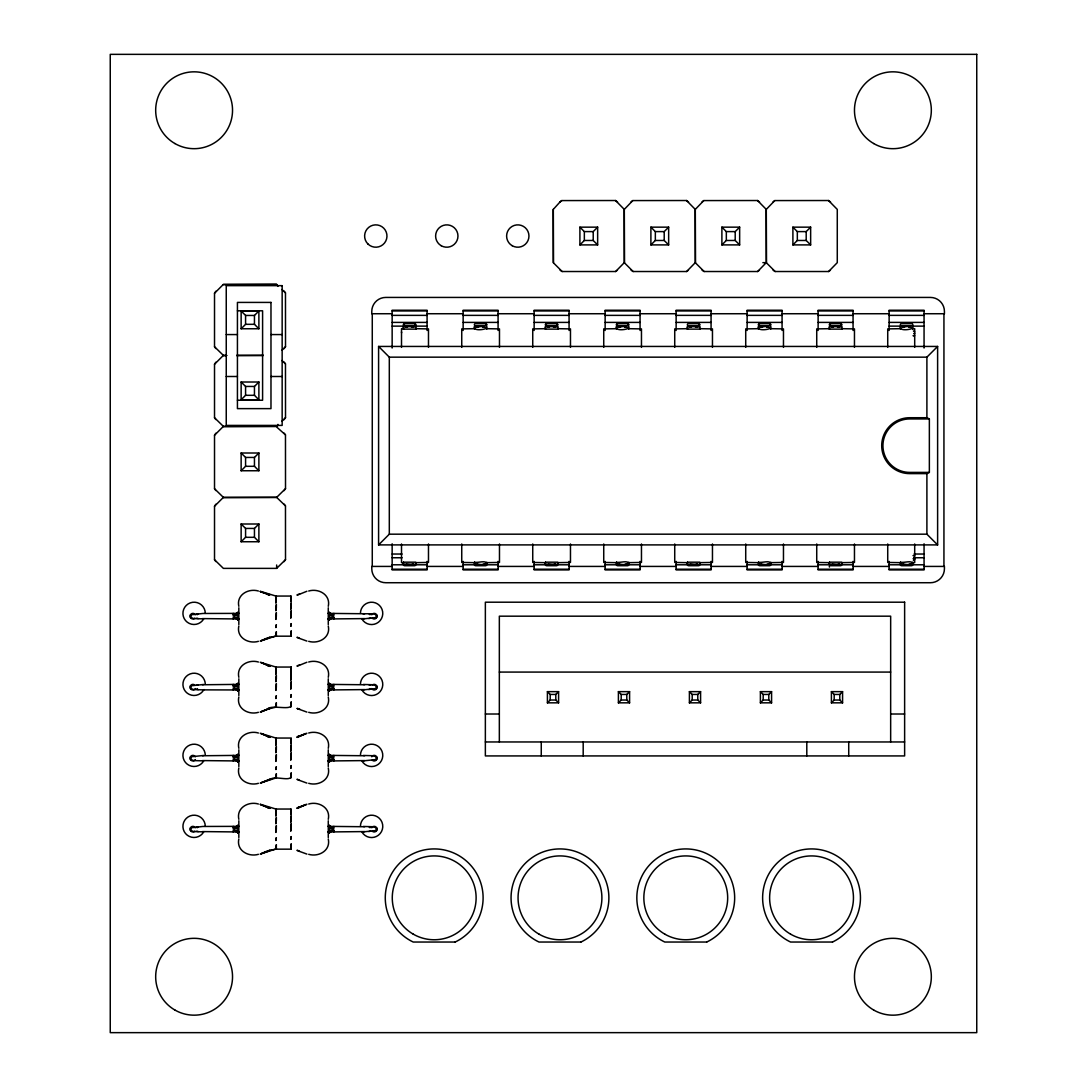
<?xml version="1.0" encoding="UTF-8"?>
<svg xmlns="http://www.w3.org/2000/svg" width="1087" height="1087" viewBox="0 0 1087 1087"><rect width="100%" height="100%" fill="white"/><g stroke="black" fill="none" stroke-linecap="round" stroke-linejoin="round"><path stroke-width="1.5" d="M277.932 424.392L276.995 427.313L285.473 434.895L285.514 488.634L276.655 497.384L285.473 505.89L285.514 559.628L276.655 568.379L223.379 568.379L214.519 559.723L214.519 506.257L223.379 497.384L214.519 488.729L214.519 435.262L223.379 426.389L214.519 417.734L214.519 364.267L223.379 355.381L214.519 346.739L214.519 293.259L223.379 284.386L276.655 284.386L277.932 286.37M281.995 289.522L285.473 292.906L285.514 346.644L281.995 350.245M281.995 360.517L285.473 363.9L285.514 417.639L281.995 421.24M238.08 612.226L236.028 613.666L238.08 614.726L233.243 614.78L237.197 613.951L238.08 612.226L238.08 620.12L234.683 616.94L234.683 617.661L233.243 616.9L233.243 618.965M238.08 683.22L236.028 684.661L238.08 685.72L233.243 685.775L237.197 684.959L238.08 683.22L238.08 691.128L234.683 687.949L234.683 688.669L233.243 687.894L233.243 689.96M238.08 754.215L236.028 755.655L238.08 756.715L233.243 756.769L237.197 755.954L238.08 754.215L238.08 762.123L234.683 758.943L234.683 759.664L233.243 758.889L233.243 760.968M329.021 620.12L329.918 618.394L333.858 617.565L329.021 617.62L331.073 618.68L329.021 620.12L329.021 612.226L332.418 615.405L332.418 614.685L333.858 615.446L333.858 613.381M238.08 825.21L236.028 826.663L238.08 827.723L233.243 827.764L237.197 826.949L238.08 825.21L238.08 833.118L234.683 829.938L234.683 830.658L233.243 829.884L233.243 831.963M329.021 691.128L329.918 689.389L333.858 688.574L329.021 688.615L331.073 689.674L329.021 691.128L329.021 683.22L332.418 686.4L332.418 685.68L333.858 686.44L333.858 684.375M329.021 762.123L329.918 760.384L333.858 759.568L329.021 759.609L331.073 760.669L329.021 762.123L329.021 754.215L332.418 757.394L332.418 756.674L333.858 757.449L333.858 755.37M329.021 833.118L329.918 831.378L333.858 830.563L329.021 830.604L331.073 831.664L329.021 833.118L329.021 825.21L332.418 828.389L332.418 827.669L333.858 828.443L333.858 826.365M214.519 293.259L215.837 291.234M214.519 364.267L215.837 362.229M214.519 435.262L215.837 433.224M214.519 506.257L215.837 504.219M291.221 738.508L290.772 743.821L291.221 738.046L275.881 738.046L260.201 733.249M284.06 348.669L285.514 346.644M284.06 419.664L285.514 417.639M284.06 490.658L285.514 488.634M284.06 561.653L285.514 559.628M559.995 201.978L553.283 209.397L553.283 262.66L562.156 271.519L615.622 271.519L624.278 262.66L633.15 271.519L686.631 271.519L695.272 262.66L704.145 271.519L757.625 271.519L766.267 262.66L775.153 271.519L828.62 271.519L837.275 262.66L837.275 209.397L828.525 200.524L774.786 200.579L766.267 209.397L757.53 200.524L703.792 200.579L695.272 209.397L686.536 200.524L632.797 200.579L624.278 209.397L615.541 200.524L561.802 200.579L559.995 201.978L561.802 200.579M233.243 684.375L233.243 686.44L236.028 686.25L237.197 684.036L238.08 684.375L237.197 684.959M329.918 618.394L329.021 618.965L329.918 619.305L331.073 617.09L333.858 616.9L333.858 618.965M329.918 831.378L329.021 831.963L329.918 832.302L331.073 830.088L333.858 829.884L333.858 831.963M241.137 328.763L245.58 324.32L245.58 315.447L241.137 311.004L258.883 311.004L258.883 328.763L241.137 328.763L241.137 311.004M245.58 315.447L254.453 315.447L258.883 311.004M241.137 399.758L245.58 395.315L254.453 395.315L258.883 399.758L241.137 399.758L241.137 382.013L258.883 382.013L258.883 399.758M241.137 382.013L245.58 386.442L254.453 386.442L258.883 382.013M241.137 470.753L245.58 466.309L254.453 466.309L258.883 470.753L241.137 470.753L241.137 453.007L258.883 453.007L258.883 470.753M241.137 453.007L245.58 457.437L254.453 457.437L258.883 453.007M404.717 323.573L403.318 324.972A1.4 1.4 0 0 1 404.717 323.573L414.5 323.573L415.9 324.972A1.4 1.4 0 0 0 414.5 323.573M241.137 541.747L245.58 537.318L254.453 537.318L258.883 541.747L258.883 524.002L241.137 524.002L241.137 541.747L258.883 541.747M241.137 524.002L245.58 528.431L254.453 528.431L258.883 524.002M579.901 244.901L584.344 240.472L584.344 231.599L579.901 227.156L597.646 227.156L597.646 244.901L579.901 244.901L579.901 227.156M584.344 231.599L593.217 231.599L597.646 227.156M546.72 323.573L545.321 324.972A1.4 1.4 0 0 1 546.72 323.573L556.503 323.573L557.889 324.972A1.4 1.4 0 0 0 556.503 323.573M650.896 244.901L655.339 240.472L655.339 231.599L650.896 227.156L650.896 244.901L668.654 244.901L668.654 227.156L650.896 227.156M655.339 231.599L664.211 231.599L668.654 227.156M378.589 544.9L389.309 534.179L926.898 534.179L937.619 544.9L937.619 346.44L378.589 346.44L378.589 544.9L937.619 544.9M617.715 323.573L616.315 324.972A1.4 1.4 0 0 1 617.715 323.573L627.498 323.573L628.897 324.972A1.4 1.4 0 0 0 627.498 323.573M721.89 244.901L726.333 240.472L735.206 240.472L739.649 244.901L739.649 227.156L721.89 227.156L721.89 244.901L739.649 244.901M721.89 227.156L726.333 231.599L735.206 231.599L739.649 227.156M792.899 244.901L797.328 240.472L797.328 231.599L792.899 227.156L810.644 227.156L810.644 244.901L792.899 244.901L792.899 227.156M810.644 244.901L806.201 240.472L806.201 231.599L810.644 227.156M759.704 323.573L758.305 324.972A1.4 1.4 0 0 1 759.704 323.573L769.487 323.573A1.4 1.4 0 0 1 770.887 324.972L769.487 323.573M830.699 323.573L829.299 324.972A1.4 1.4 0 0 1 830.699 323.573L840.482 323.573A1.4 1.4 0 0 1 841.881 324.972L840.482 323.573M547.413 702.827L550.212 700.028L555.797 700.028L558.596 702.827L547.413 702.827L547.413 691.645L558.596 691.645L558.596 702.827M555.797 700.028L555.797 694.444L558.596 691.645M378.589 346.44L389.309 357.161L926.898 357.161L937.619 346.44M618.408 702.827L621.207 700.028L626.791 700.028L629.59 702.827L629.59 691.645L618.408 691.645L618.408 702.827L629.59 702.827M626.791 700.028L626.791 694.444L629.59 691.645M689.403 702.827L692.202 700.028L697.786 700.028L700.585 702.827L689.403 702.827L689.403 691.645L700.585 691.645L700.585 702.827M697.786 700.028L697.786 694.444L700.585 691.645M760.397 702.827L763.196 700.028L768.794 700.028L771.58 702.827L771.58 691.645L760.397 691.645L760.397 702.827L771.58 702.827M760.397 691.645L763.196 694.444L768.794 694.444L771.58 691.645M831.406 702.827L834.191 700.028L839.789 700.028L842.574 702.827L842.574 691.645L831.406 691.645L831.406 702.827L842.574 702.827M831.406 691.645L834.191 694.444L839.789 694.444L842.574 691.645M290.772 667.934L291.221 667.051L290.772 672.826L291.221 667.051L275.881 667.051L260.201 662.255M914.697 559.425L913.406 560.389M198.242 618.598L196.747 618.15M198.242 689.593L196.747 689.144A2.799 2.595 90 0 0 197.155 688.574M368.86 613.747L370.354 614.196A2.799 2.595 -90 0 0 369.947 614.78M198.242 831.582L196.747 831.134M368.86 684.756L370.354 685.19M368.86 826.745L370.354 827.193A2.799 2.595 -90 0 0 369.947 827.764M290.772 635.637L291.221 630.786L291.221 636.18L275.881 636.18L267.497 637.892L260.201 641.085M290.772 848.634L291.221 843.77L291.221 849.164L275.881 849.164L267.497 850.876L260.201 854.083M238.08 617.62L236.028 618.68L238.08 618.965L237.197 617.321L237.197 619.305M329.021 685.72L331.073 684.661L329.021 684.375L329.918 686.019L329.918 684.036M630.99 201.978L632.797 200.579M701.998 201.978L703.792 200.579M772.993 201.978L774.786 200.579M269.902 637.607L261.029 640.814L276.329 635.841M260.201 783.088L276.329 777.83M269.902 850.605L261.029 853.798L276.329 848.825M615.622 271.519L617.43 270.215M686.631 271.519L688.424 270.215M757.625 271.519L759.433 270.215M828.62 271.519L830.427 270.215M202.413 684.756L239.289 684.375M204.166 689.593L203.745 689.865A11.183 11.183 0 0 1 185.537 691.563A11.183 11.183 0 0 1 190.279 673.872A11.183 11.183 0 0 1 205.294 684.375M364.688 618.598L327.812 618.965M202.413 755.75L239.289 755.37M363.357 684.47L373.493 684.756L375.939 685.775A2.799 2.731 -90 0 1 375.939 688.574L363.357 689.865M364.688 689.593L327.812 689.96M363.357 755.465L373.493 755.75L375.939 756.769A2.799 2.731 -90 0 1 375.939 759.568L363.357 760.873M364.688 760.587L327.812 760.968M363.357 826.46L373.493 826.745L375.939 827.764A2.799 2.731 -90 0 1 375.939 830.563L363.357 831.868M364.688 831.582L327.812 831.963M237.197 613.951L238.08 613.381L237.197 613.041L237.197 615.025L236.028 614.4L236.028 615.256L233.243 615.446L233.243 613.381M329.918 689.389L329.021 689.96L329.918 690.299L329.918 688.316L331.073 688.941L331.073 688.085L333.858 687.894L333.858 689.96M237.197 755.954L238.08 755.37L237.197 755.03L237.197 757.014L236.028 756.389L236.028 757.245L233.243 757.449L233.243 755.37M329.918 760.384L329.021 760.968L329.918 761.308L329.918 759.31L331.073 759.935L331.073 759.079L333.858 758.889L333.858 760.968M237.197 826.949L238.08 826.365L237.197 826.025L237.197 828.022L236.028 827.397L236.028 828.24L233.243 828.443L233.243 826.365M275.881 738.508L275.881 745.138L275.881 738.046M926.898 473.619L929.358 472.397L929.358 418.943L926.898 417.721L909.67 417.721A27.949 27.949 0 0 0 881.706 445.67A27.949 27.949 0 0 0 909.67 473.619L926.898 473.619L926.898 534.179M267.497 709.363L269.902 708.466L261.029 711.808L269.902 708.167L260.201 712.094M290.772 596.233L290.772 601.831L291.221 596.056L275.881 596.056L260.201 591.26M290.772 809.231L290.772 814.829L291.221 809.041L275.881 809.041L260.201 804.244M297.199 808.388L306.901 804.244M329.918 613.041L329.918 615.025L329.021 613.381L331.073 613.666M237.197 690.299L238.08 689.96L237.197 688.316L237.197 690.299L236.028 689.674M237.197 761.308L238.08 760.968L237.197 759.31L237.197 761.308L236.028 760.669L238.08 760.968M329.021 755.37L331.073 755.655L329.021 755.37L329.918 757.014L329.918 755.03M237.197 832.302L238.08 831.963L237.197 830.305L237.197 832.302L236.028 831.664L238.08 831.963M329.918 826.025L329.918 828.022L329.021 826.365L331.073 826.663M297.199 595.187L306.901 591.26M267.497 638.368L269.902 637.172M297.199 666.182L306.901 662.255M306.901 733.249L297.199 737.394M267.497 780.371L269.902 779.474L261.029 782.803L269.902 779.162M276.329 809.339L275.881 816.133L275.881 809.041M297.199 807.777L306.072 804.529L297.199 808.171L299.604 806.962M267.497 851.366L269.902 850.156M297.199 594.779L299.604 593.978M297.199 665.774L299.604 664.972M299.604 735.967L297.199 736.782L306.072 733.535L297.199 737.176M267.497 708.887C272.62 704.349 292.349 711.251 291.221 704.417L291.221 701.781L290.772 707.229M269.902 708.561L275.881 707.175L276.329 702.691L276.329 707.229M269.902 779.556C274.997 774.922 291.846 782.735 291.221 775.411L291.221 772.775L290.772 778.224M415.723 329.157L415.9 327.038A1.4 1.4 0 0 0 414.5 325.638L404.717 325.638A1.4 1.4 0 0 0 403.318 327.038L403.318 329.13L415.9 329.13M486.718 329.157L486.894 327.038A1.4 1.4 0 0 0 485.495 325.638L475.712 325.638A1.4 1.4 0 0 0 474.326 327.038C473.687 332.853 494.585 327.527 482.845 327.133L482.193 326.44L474.503 327.065L474.503 329.157M557.713 329.157L557.889 327.038A1.4 1.4 0 0 0 556.503 325.638L546.72 325.638A1.4 1.4 0 0 0 545.321 327.038L545.321 329.13L557.889 329.13M628.707 329.157L628.897 327.038A1.4 1.4 0 0 0 627.498 325.638L617.715 325.638A1.4 1.4 0 0 0 616.315 327.038C615.677 332.853 636.574 327.527 624.835 327.133L624.183 326.44L616.492 327.065L616.492 329.157M699.702 329.157L699.892 327.038A1.4 1.4 0 0 0 698.493 325.638L688.71 325.638A1.4 1.4 0 0 0 687.31 327.038L687.31 329.13L699.892 329.13M770.71 329.157L770.887 327.038A1.4 1.4 0 0 0 769.487 325.638L759.704 325.638A1.4 1.4 0 0 0 758.305 327.038C757.666 332.853 778.577 327.527 766.824 327.133L766.172 326.44L758.495 327.065L758.495 329.157M841.705 329.157L841.881 327.038A1.4 1.4 0 0 0 840.482 325.638L830.699 325.638A1.4 1.4 0 0 0 829.299 327.038L829.299 329.13L841.881 329.13M912.7 329.157L912.876 327.038A1.4 1.4 0 0 0 911.477 325.638L901.694 325.638A1.4 1.4 0 0 0 900.294 327.038C899.656 332.853 920.567 327.527 908.827 327.133L908.175 326.44L900.484 327.065L900.484 329.157M403.508 562.183L403.318 564.302A1.4 1.4 0 0 0 404.717 565.702L414.5 565.702A1.4 1.4 0 0 0 415.9 564.302L415.723 562.183L403.508 562.183L403.508 564.275L415.723 564.275M474.503 562.183L474.326 564.302A1.4 1.4 0 0 0 475.712 565.702L485.495 565.702A1.4 1.4 0 0 0 486.894 564.302C486.84 559.465 478.09 563.256 474.503 562.183C473.293 565.539 487.927 565.539 486.718 562.183M545.497 562.183L545.321 564.302A1.4 1.4 0 0 0 546.72 565.702L556.503 565.702A1.4 1.4 0 0 0 557.889 564.302L557.713 562.183L545.497 562.183L545.497 564.275L557.713 564.275M616.492 562.183L616.315 564.302A1.4 1.4 0 0 0 617.715 565.702L627.498 565.702A1.4 1.4 0 0 0 628.897 564.302C628.843 559.465 620.079 563.256 616.492 562.183C615.296 565.539 629.917 565.539 628.707 562.183M687.487 562.183L687.31 564.302A1.4 1.4 0 0 0 688.71 565.702L698.493 565.702A1.4 1.4 0 0 0 699.892 564.302L699.702 562.183L687.487 562.183L687.487 564.275L699.702 564.275M758.495 562.183L758.305 564.302A1.4 1.4 0 0 0 759.704 565.702L769.487 565.702A1.4 1.4 0 0 0 770.887 564.302C770.832 559.465 762.069 563.256 758.495 562.183C757.286 565.539 771.906 565.539 770.71 562.183M829.49 562.183L829.299 564.302A1.4 1.4 0 0 0 830.699 565.702L840.482 565.702A1.4 1.4 0 0 0 841.881 564.302L841.705 562.183L829.49 562.183L829.49 564.275L841.705 564.275M900.484 562.183L900.294 564.302A1.4 1.4 0 0 0 901.694 565.702L911.477 565.702A1.4 1.4 0 0 0 912.876 564.302C912.822 559.465 904.071 563.256 900.484 562.183C899.275 565.539 913.909 565.539 912.7 562.183M415.723 327.065L406.565 326.426L403.508 327.065L403.508 329.157M557.713 327.065L548.555 326.426L545.497 327.065L545.497 329.157M699.702 327.065L690.544 326.426L687.487 327.065L687.487 329.157M841.705 327.065L832.547 326.426L829.49 327.065L829.49 329.157M913.066 558.677L914.697 558.623L913.732 557.726L914.697 557.726M403.318 328.682L401.511 328.709L401.511 347.364M474.326 328.682L461.744 328.899L461.744 347.364M545.321 328.682L532.739 328.899L532.739 347.364M616.315 328.682L603.733 328.899L603.733 347.364M687.31 328.682L674.728 328.899L674.728 347.364M758.305 328.682L745.723 328.899L745.723 347.364M829.299 328.682L816.731 328.899L816.731 347.364M900.294 328.682L887.726 328.899L887.726 347.364M415.9 562.658L428.482 562.441L428.482 543.976M486.894 562.658L499.476 562.441L499.476 543.976M557.889 562.658L570.471 562.441L570.471 543.976M628.897 562.658L641.466 562.441L641.466 543.976M699.892 562.658L712.461 562.441L712.461 543.976M770.887 562.658L783.469 562.441L783.469 543.976M841.881 562.658L854.464 562.441L854.464 543.976M912.876 562.658L914.697 562.631L914.697 543.976M913.026 335.72L914.697 335.706L913.732 335.706M223.351 284.617L276.655 284.386M223.351 355.612L226.68 355.598M236.681 355.558L263.326 355.449M223.351 426.607L276.655 426.389L223.379 426.389M223.351 497.601L276.655 497.384L223.379 497.384M797.328 231.599L806.201 231.599M584.344 240.472L593.217 240.472L597.646 244.901M655.339 240.472L664.211 240.472L668.654 244.901M797.328 240.472L806.201 240.472M762.897 262.66L766.267 262.66L766.267 209.397L766.498 262.687M237.428 310.8L262.592 310.8L262.592 400.247L237.428 400.247M392.149 310.95L427.082 310.95M463.144 310.95L498.077 310.95M534.138 310.95L569.072 310.95M605.133 310.95L640.066 310.95M676.128 310.95L711.075 310.95M747.122 310.95L782.069 310.95M818.117 310.95L853.064 310.95M889.125 310.95L924.059 310.95M392.149 313.735L371.781 313.735L371.781 311.398A13.968 13.968 0 0 1 385.749 297.43L930.445 297.43A13.968 13.968 0 0 1 944.426 311.398L944.426 313.735L924.059 313.735M427.082 313.735L463.144 313.735M498.077 313.735L534.138 313.735M569.072 313.735L605.133 313.735M640.066 313.735L676.128 313.735M711.075 313.735L747.122 313.735M782.069 313.735L818.117 313.735M853.064 313.735L889.125 313.735M392.149 315.366L427.082 315.366M463.144 315.366L498.077 315.366M534.138 315.366L569.072 315.366M605.133 315.366L640.066 315.366M676.128 315.366L711.075 315.366M747.122 315.366L782.069 315.366M818.117 315.366L853.064 315.366M889.125 315.366L924.059 315.366M392.149 322.404L427.082 322.404M463.144 322.404L498.077 322.404M534.138 322.404L569.072 322.404M605.133 322.404L640.066 322.404M676.128 322.404L711.075 322.404M747.122 322.404L782.069 322.404M818.117 322.404L853.064 322.404M889.125 322.404L924.059 322.404M485.495 323.573A1.4 1.4 0 0 1 486.894 324.972L485.495 323.573L475.712 323.573A1.4 1.4 0 0 0 474.326 324.972M698.493 323.573L699.892 324.972A1.4 1.4 0 0 0 698.493 323.573L688.71 323.573A1.4 1.4 0 0 0 687.31 324.972M245.58 324.32L254.453 324.32L258.883 328.763M392.149 326.127L403.793 326.127M415.438 326.127L427.082 326.127M889.125 326.127L900.77 326.127M912.414 326.127L924.059 326.127M913.732 333.614L914.697 333.614M226.245 334.565L237.428 334.565M270.976 334.565L282.158 334.565M223.379 355.381L226.707 355.381M236.694 355.381L263.326 355.381M226.245 376.496L237.428 376.496M270.976 376.496L282.158 376.496M929.358 418.943L909.67 418.943A26.727 26.727 0 0 0 882.929 445.67A26.727 26.727 0 0 0 909.67 472.397L929.358 472.397M392.149 554.03L402.122 554.03M914.072 554.03L924.059 554.03M392.149 557.753L402.122 557.753M914.072 557.753L924.059 557.753M392.149 564.792L407.122 564.792M410.451 564.792L427.082 564.792M463.144 564.792L498.077 564.792M534.138 564.792L550.769 564.792M554.098 564.792L569.072 564.792M605.133 564.792L640.066 564.792M676.128 564.792L711.075 564.792M747.122 564.792L763.767 564.792M767.096 564.792L782.069 564.792M818.117 564.792L853.064 564.792M889.125 564.792L924.059 564.792M392.149 566.422L371.781 566.422L371.781 568.759A13.968 13.968 0 0 0 385.749 582.727L930.445 582.727A13.968 13.968 0 0 0 944.426 568.759L944.426 566.422L924.059 566.422M427.082 566.422L463.144 566.422M498.077 566.422L534.138 566.422M569.072 566.422L605.133 566.422M640.066 566.422L676.128 566.422M711.075 566.422L747.122 566.422M782.069 566.422L818.117 566.422M853.064 566.422L889.125 566.422M392.149 569.221L427.082 569.221M463.144 569.221L498.077 569.221M534.138 569.221L569.072 569.221M605.133 569.221L640.066 569.221M676.128 569.221L711.075 569.221M747.122 569.221L782.069 569.221M818.117 569.221L853.064 569.221M889.125 569.221L924.059 569.221M258.393 591.015C248.366 588.053 236.259 594.874 238.827 606.288M308.708 591.015C318.736 588.053 330.842 594.874 328.274 606.288M239.289 613.381L202.834 613.476L191.163 614.78A2.799 2.731 90 0 0 191.163 617.565L193.622 618.598L203.745 618.87A11.183 11.183 0 0 1 185.537 620.568A11.183 11.183 0 0 1 190.279 602.877A11.183 11.183 0 0 1 205.294 613.381M327.812 613.381L364.688 613.747M362.936 613.747L373.493 613.747L375.939 614.78A2.799 2.731 -90 0 1 375.939 617.565L363.357 618.87M370.354 618.15L368.86 618.598M239.289 618.965L202.413 618.598M258.393 641.33C248.366 644.292 236.259 637.471 238.827 626.058M308.708 641.33C318.736 644.292 330.842 637.471 328.274 626.058M258.393 662.01C248.366 659.048 236.259 665.869 238.827 677.283M308.708 662.01C318.736 659.048 330.842 665.869 328.274 677.283M499.341 672.079L890.661 672.079M327.812 684.375L364.688 684.756M196.747 685.19L198.242 684.756M239.289 689.96L202.834 689.865L193.622 689.593L191.163 688.574A2.799 2.731 -90 0 1 191.163 685.775L203.745 684.47M547.413 691.645L550.212 694.444L555.797 694.444M618.408 691.645L621.207 694.444L626.791 694.444M689.403 691.645L692.202 694.444L697.786 694.444M258.393 712.325C248.366 715.287 236.259 708.466 238.827 697.052M308.708 712.325C318.736 715.287 330.842 708.466 328.274 697.052M485.359 714.01L499.341 714.01M890.661 714.01L904.629 714.01M258.393 733.005C248.366 730.043 236.259 736.864 238.827 748.291M308.708 733.005C318.736 730.043 330.842 736.864 328.274 748.291M485.359 741.959L904.629 741.959M327.812 755.37L364.688 755.75M239.289 760.968L202.413 760.587M258.393 783.319C248.366 786.295 236.259 779.461 238.827 768.047M308.708 783.319C318.736 786.295 330.842 779.461 328.274 768.047M258.393 804.013C248.366 801.037 236.259 807.858 238.827 819.285M308.708 804.013C318.736 801.037 330.842 807.858 328.274 819.285M239.289 826.365L202.834 826.46L191.163 827.764A2.799 2.731 -90 0 0 191.163 830.563L193.622 831.582L203.745 831.868A11.183 11.183 0 0 1 185.537 833.552A11.183 11.183 0 0 1 190.279 815.861A11.183 11.183 0 0 1 205.294 826.365M327.812 826.365L364.688 826.745M370.354 831.134L368.86 831.582M239.289 831.963L202.413 831.582M258.393 854.314C248.366 857.29 236.259 850.469 238.827 839.042M308.708 854.314C318.736 857.29 330.842 850.469 328.274 839.042M913.732 555.634L914.697 555.634L913.026 555.62M912.876 328.682L914.697 328.709L914.697 347.364M841.881 328.682L854.464 328.899L854.464 347.364M770.887 328.682L783.469 328.899L783.469 347.364M699.892 328.682L712.461 328.899L712.461 347.364M628.897 328.682L641.466 328.899L641.466 347.364M557.889 328.682L570.471 328.899L570.471 347.364M486.894 328.682L499.476 328.899L499.476 347.364M415.9 328.682L428.482 328.899L428.482 347.364M900.294 562.658L887.726 562.441L887.726 543.976M829.299 562.658L816.731 562.441L816.731 543.976M758.305 562.658L745.723 562.441L745.723 543.976M687.31 562.658L674.728 562.441L674.728 543.976M616.315 562.658L603.733 562.441L603.733 543.976M545.321 562.658L532.739 562.441L532.739 543.976M474.326 562.658L461.744 562.441L461.744 543.976M403.318 562.658L401.511 562.631L401.511 543.976M267.497 594.467C276.112 596.967 245.309 586.518 269.902 594.874L267.497 593.978M297.199 637.566L306.901 641.085M297.199 708.561L306.901 712.094M297.199 779.556L306.901 783.088M297.199 850.55L306.901 854.083M299.604 708.887L297.199 708.466L299.604 709.363M275.881 596.056L275.881 603.149L276.329 596.233M275.881 667.051L275.881 674.144L275.881 667.051L276.329 667.934M297.199 637.172L299.604 638.368M269.902 666.182L261.029 662.526L269.902 666.399L267.497 664.972M269.902 737.176L261.029 733.535L269.902 737.394L267.497 735.967M297.199 779.162L299.604 780.371M297.199 850.156L299.604 851.366M267.497 806.962C276.329 811.187 245.662 798.401 269.902 808.388M329.918 755.954L331.073 757.245L329.021 754.215M237.197 760.384L236.028 759.079L238.08 762.123M237.197 831.378L236.028 830.088L238.08 833.118M913.406 330.951L914.697 331.915M331.073 617.946L329.918 617.321L329.918 619.305M236.028 685.394L237.197 686.019L237.197 684.036M331.073 830.93L329.918 830.305L329.918 832.302M773.115 270.201L775.153 271.519M702.12 270.201L704.145 271.519M631.126 270.201L633.15 271.519M560.118 270.201L562.156 271.519M329.021 613.381L331.073 615.256L329.021 612.226M238.08 618.965L236.028 617.09L238.08 620.12M329.021 684.375L331.073 686.25L329.021 683.22M238.08 689.96L236.028 688.085L238.08 691.128M329.021 826.365L331.073 828.24L329.021 825.21M203.745 755.465L191.163 756.769A2.799 2.731 -90 0 0 191.163 759.568L193.622 760.587L203.745 760.873A11.183 11.183 0 0 1 185.537 762.558A11.183 11.183 0 0 1 190.279 744.867A11.183 11.183 0 0 1 205.294 755.37M828.525 200.524L830.55 201.978M757.53 200.524L759.555 201.978M686.536 200.524L688.56 201.978M615.541 200.524L617.565 201.978M276.329 635.637L276.329 631.696L275.881 636.18M276.329 848.634L276.329 844.694L275.881 849.164M368.86 689.593L370.354 689.144A2.799 2.595 -90 0 1 369.947 688.574M198.242 613.747L196.747 614.196A2.799 2.595 90 0 1 197.155 614.78M198.242 826.745L196.747 827.193A2.799 2.595 90 0 1 197.155 827.764M284.06 291.112L285.473 292.906M284.06 362.107L285.473 363.9M284.06 433.102L285.473 434.895M284.06 504.096L285.473 505.89M214.519 346.739L215.824 348.547M214.519 417.734L215.824 419.541M214.519 488.729L215.824 490.536M214.519 559.723L215.824 561.531M401.511 331.915L401.619 332.771M695.503 262.687L695.272 209.397L695.272 262.66M624.509 262.687L624.278 209.397L624.278 262.66M553.283 209.397L553.5 262.687M943.937 313.735L943.937 566.422M926.898 357.161L926.898 417.721M924.059 348.03L924.059 310.243L889.125 310.243L889.125 330.475M924.059 543.785L924.059 569.914L889.125 569.914L889.125 561.395M890.661 741.959L890.661 616.18L499.341 616.18L499.341 741.959M853.064 330.475L853.064 310.243L818.117 310.243L818.117 330.475M853.064 561.395L853.064 569.914L818.117 569.914L818.117 561.395M848.73 741.959L848.73 755.927M839.789 694.444L839.789 700.028M834.191 694.444L834.191 700.028M806.799 741.959L806.799 755.927M782.069 330.475L782.069 310.243L747.122 310.243L747.122 330.475M782.069 561.395L782.069 569.914L747.122 569.914L747.122 561.395M768.794 694.444L768.794 700.028M763.196 694.444L763.196 700.028M735.206 231.599L735.206 240.472M726.333 231.599L726.333 240.472M711.075 330.475L711.075 310.243L676.128 310.243L676.128 330.475M711.075 561.395L711.075 569.914L676.128 569.914L676.128 561.395M692.202 694.444L692.202 700.028M664.211 231.599L664.211 240.472M640.066 330.475L640.066 310.243L605.133 310.243L605.133 330.475M640.066 561.395L640.066 569.914L605.133 569.914L605.133 561.395M621.207 694.444L621.207 700.028M593.217 231.599L593.217 240.472M583.189 741.959L583.189 755.927M569.072 330.475L569.072 310.243L534.138 310.243L534.138 330.475M569.072 561.395L569.072 569.914L534.138 569.914L534.138 561.395M550.212 694.444L550.212 700.028M541.258 741.959L541.258 755.927M498.077 330.475L498.077 310.243L463.144 310.243L463.144 330.475M498.077 561.395L498.077 569.914L463.144 569.914L463.144 561.395M427.082 330.475L427.082 310.243L392.149 310.243L392.149 348.03M427.082 561.395L427.082 569.914L392.149 569.914L392.149 543.785M389.309 357.161L389.309 534.179M376.632 614.78L376.632 617.565M376.632 685.775L376.632 688.574M376.632 756.769L376.632 759.568M376.632 827.764L376.632 830.563M372.27 313.735L372.27 566.422M328.274 607.782L328.274 624.563M328.274 678.791L328.274 695.558M328.274 749.785L328.274 766.552M328.274 820.78L328.274 837.547M290.772 635.406L290.772 636.235M290.772 848.403L290.772 849.219M276.655 564.995L276.655 568.379M276.329 635.406L276.329 636.235M276.329 778.224L276.329 773.686L275.881 778.17M276.329 848.403L276.329 849.219M254.453 315.447L254.453 324.32M254.453 386.442L254.453 395.315M254.453 457.437L254.453 466.309M254.453 528.431L254.453 537.318M245.58 386.442L245.58 395.315M245.58 457.437L245.58 466.309M245.58 528.431L245.58 537.318M238.827 607.782L238.827 624.563M238.827 678.791L238.827 695.558M238.827 749.785L238.827 766.552M238.827 820.78L238.827 837.547M190.47 614.78L190.47 617.565M190.47 685.775L190.47 688.574M190.47 756.769L190.47 759.568M190.47 827.764L190.47 830.563M900.294 324.972A1.4 1.4 0 0 1 901.694 323.573L911.477 323.573A1.4 1.4 0 0 1 912.876 324.972M829.49 567.061A1.4 1.4 0 0 1 829.299 566.368M194.872 831.134A2.799 2.799 0 0 1 190.755 830.957A2.799 2.799 0 0 1 191.298 826.867A2.799 2.799 0 0 1 195.32 827.764M371.781 827.764A2.799 2.799 0 0 1 375.817 826.867A2.799 2.799 0 0 1 376.347 830.957A2.799 2.799 0 0 1 372.23 831.134M195.32 759.568A2.799 2.799 0 0 1 191.095 760.302A2.799 2.799 0 0 1 191.095 756.022A2.799 2.799 0 0 1 195.32 756.769M371.781 756.769A2.799 2.799 0 0 1 375.817 755.873A2.799 2.799 0 0 1 376.347 759.962A2.799 2.799 0 0 1 372.23 760.139M195.32 688.574A2.799 2.799 0 0 1 191.298 689.457A2.799 2.799 0 0 1 190.755 685.367A2.799 2.799 0 0 1 194.872 685.19M372.23 685.19A2.799 2.799 0 0 1 376.347 685.367A2.799 2.799 0 0 1 375.817 689.457A2.799 2.799 0 0 1 371.781 688.574M194.872 618.15A2.799 2.799 0 0 1 190.755 617.973A2.799 2.799 0 0 1 191.298 613.883A2.799 2.799 0 0 1 195.32 614.78M371.781 614.78A2.799 2.799 0 0 1 375.817 613.883A2.799 2.799 0 0 1 376.347 617.973A2.799 2.799 0 0 1 372.23 618.15M360.422 826.365A11.183 11.183 0 0 1 375.423 815.861A11.183 11.183 0 0 1 380.165 833.552A11.183 11.183 0 0 1 361.917 831.963M360.422 755.37A11.183 11.183 0 0 1 375.423 744.867A11.183 11.183 0 0 1 380.165 762.558A11.183 11.183 0 0 1 361.917 760.968M360.422 613.381A11.183 11.183 0 0 1 375.423 602.877A11.183 11.183 0 0 1 380.165 620.568A11.183 11.183 0 0 1 361.917 618.965M360.422 684.375A11.183 11.183 0 0 1 375.423 673.872A11.183 11.183 0 0 1 380.165 691.563A11.183 11.183 0 0 1 361.917 689.96M291.221 610.785L290.772 617.946L291.221 610.785M291.221 681.78L290.772 688.941L291.221 681.78M291.221 752.788L290.772 759.935L291.221 752.788M291.221 823.783L290.772 830.93L291.221 823.783M276.329 616.18L275.881 619.427L276.329 612.647L276.329 616.18M276.329 687.174L275.881 690.422L276.329 683.641L276.329 687.174M276.329 758.169L275.881 761.416L276.329 754.636L276.329 758.169M276.329 829.164L275.881 832.425L276.329 825.631L276.329 829.164M276.329 607.579L275.881 610.785L276.329 604.521L276.329 607.579M276.329 678.587L275.881 681.78L276.329 675.53L276.329 678.587M276.329 749.582L275.881 752.788L276.329 746.524L276.329 749.582M276.329 820.576L275.881 823.783L276.329 817.519L276.329 820.576M291.221 603.149L290.772 609.223L291.221 603.149M291.221 674.144L290.772 680.217L291.221 674.144M291.221 745.138L290.772 751.212L291.221 745.138M291.221 816.133L290.772 822.207L291.221 816.133M276.329 624.767L275.881 627.471L276.329 624.767M276.329 695.762L275.881 698.465L276.329 695.762M291.221 623.625L290.772 626.329L291.221 623.625M276.329 766.756L275.881 769.46L276.329 766.756M291.221 694.62L290.772 697.324L291.221 694.62M276.329 837.751L275.881 840.455L276.329 837.751M291.221 765.615L290.772 768.319L291.221 765.615M291.221 836.61L290.772 839.327L291.221 836.61M413.196 564.221L412.666 564.914L406.049 564.221L408.087 565.199L413.196 564.221M484.191 564.221L483.661 564.914L477.044 564.221L479.082 565.199L484.191 564.221M555.185 564.221L554.655 564.914L548.038 564.221L550.09 565.199L555.185 564.221M626.18 564.221L625.65 564.914L619.033 564.221L621.085 565.199L626.18 564.221M697.175 564.221L696.645 564.914L690.028 564.221L692.079 565.199L697.175 564.221M768.169 564.221L767.653 564.914L761.022 564.221L763.074 565.199L768.169 564.221M839.164 564.221L838.648 564.914L832.017 564.221L834.069 565.199L839.164 564.221M910.172 564.221L909.642 564.914L903.025 564.221L905.063 565.199L910.172 564.221M408.033 326.44L406.049 327.119L408.033 326.44M479.027 326.44L477.044 327.119L479.027 326.44M550.022 326.44L548.038 327.119L550.022 326.44M621.017 326.44L619.033 327.119L621.017 326.44M692.025 326.44L690.028 327.119L692.025 326.44M763.02 326.44L761.022 327.119L763.02 326.44M834.014 326.44L832.017 327.119L834.014 326.44M905.009 326.44L903.025 327.119L905.009 326.44M412.666 326.426L411.199 326.44L413.196 327.119L412.666 326.426M483.661 326.426L482.193 326.44L484.191 327.119L483.661 326.426M554.655 326.426L553.188 326.44L555.185 327.119L554.655 326.426M625.65 326.426L624.183 326.44L626.18 327.119L625.65 326.426M696.645 326.426L695.177 326.44L697.175 327.119L696.645 326.426M767.653 326.426L766.172 326.44L768.169 327.119L767.653 326.426M838.648 326.426L837.167 326.44L839.164 327.119L838.648 326.426M909.642 326.426L908.175 326.44L910.172 327.119L909.642 326.426M976.751 54.35L110.249 54.35L110.249 1032.65L976.751 1032.65L976.751 54.35M282.158 285.65L226.245 285.65L226.245 425.411L282.158 425.411L282.158 285.65M270.976 302.417L237.428 302.417L237.428 408.63L270.976 408.63L270.976 302.417M904.629 602.198L485.359 602.198L485.359 755.927L904.629 755.927L904.629 602.198M455.154 942.035L413.223 942.035A48.915 48.915 0 0 1 395.885 867.412A48.915 48.915 0 0 1 472.492 867.412A48.915 48.915 0 0 1 455.154 942.035M580.934 942.035L539.003 942.035A48.915 48.915 0 0 1 521.665 867.412A48.915 48.915 0 0 1 598.271 867.412A48.915 48.915 0 0 1 580.934 942.035M706.713 942.035L664.796 942.035A48.915 48.915 0 0 1 647.444 867.412A48.915 48.915 0 0 1 724.051 867.412A48.915 48.915 0 0 1 706.713 942.035M832.493 942.035L790.575 942.035A48.915 48.915 0 0 1 773.237 867.412A48.915 48.915 0 0 1 849.844 867.412A48.915 48.915 0 0 1 832.493 942.035M269.902 665.774L267.497 665.461L269.902 665.869M269.902 736.782L267.497 736.456L269.902 736.864M269.902 807.777L267.497 807.451L269.902 807.858M790.575 934.141A41.931 41.931 0 0 0 853.458 897.835A41.931 41.931 0 0 0 790.575 861.529A41.931 41.931 0 0 0 790.575 934.141M664.796 934.141A41.931 41.931 0 0 0 727.679 897.835A41.931 41.931 0 0 0 664.796 861.529A41.931 41.931 0 0 0 664.796 934.141M539.003 934.141A41.931 41.931 0 0 0 601.899 897.835A41.931 41.931 0 0 0 539.003 861.529A41.931 41.931 0 0 0 539.003 934.141M413.223 934.141A41.931 41.931 0 0 0 476.12 897.835A41.931 41.931 0 0 0 413.223 861.529A41.931 41.931 0 0 0 413.223 934.141M441.2 245.716A11.183 11.183 0 0 0 457.967 236.028A11.183 11.183 0 0 0 441.2 226.354A11.183 11.183 0 0 0 441.2 245.716M367.882 243.936A11.183 11.183 0 0 0 386.592 238.923A11.183 11.183 0 0 0 372.895 225.24A11.183 11.183 0 0 0 367.882 243.936M512.194 245.716A11.183 11.183 0 0 0 528.961 236.028A11.183 11.183 0 0 0 512.194 226.354A11.183 11.183 0 0 0 512.194 245.716M174.885 143.538A38.439 38.439 0 0 0 232.536 110.249A38.439 38.439 0 0 0 174.885 76.973A38.439 38.439 0 0 0 174.885 143.538M873.676 143.538A38.439 38.439 0 0 0 931.328 110.249A38.439 38.439 0 0 0 873.676 76.973A38.439 38.439 0 0 0 873.676 143.538M873.676 1010.027A38.439 38.439 0 0 0 931.328 976.751A38.439 38.439 0 0 0 873.676 943.462A38.439 38.439 0 0 0 873.676 1010.027M174.885 1010.027A38.439 38.439 0 0 0 232.536 976.751A38.439 38.439 0 0 0 174.885 943.462A38.439 38.439 0 0 0 174.885 1010.027"/></g></svg>
